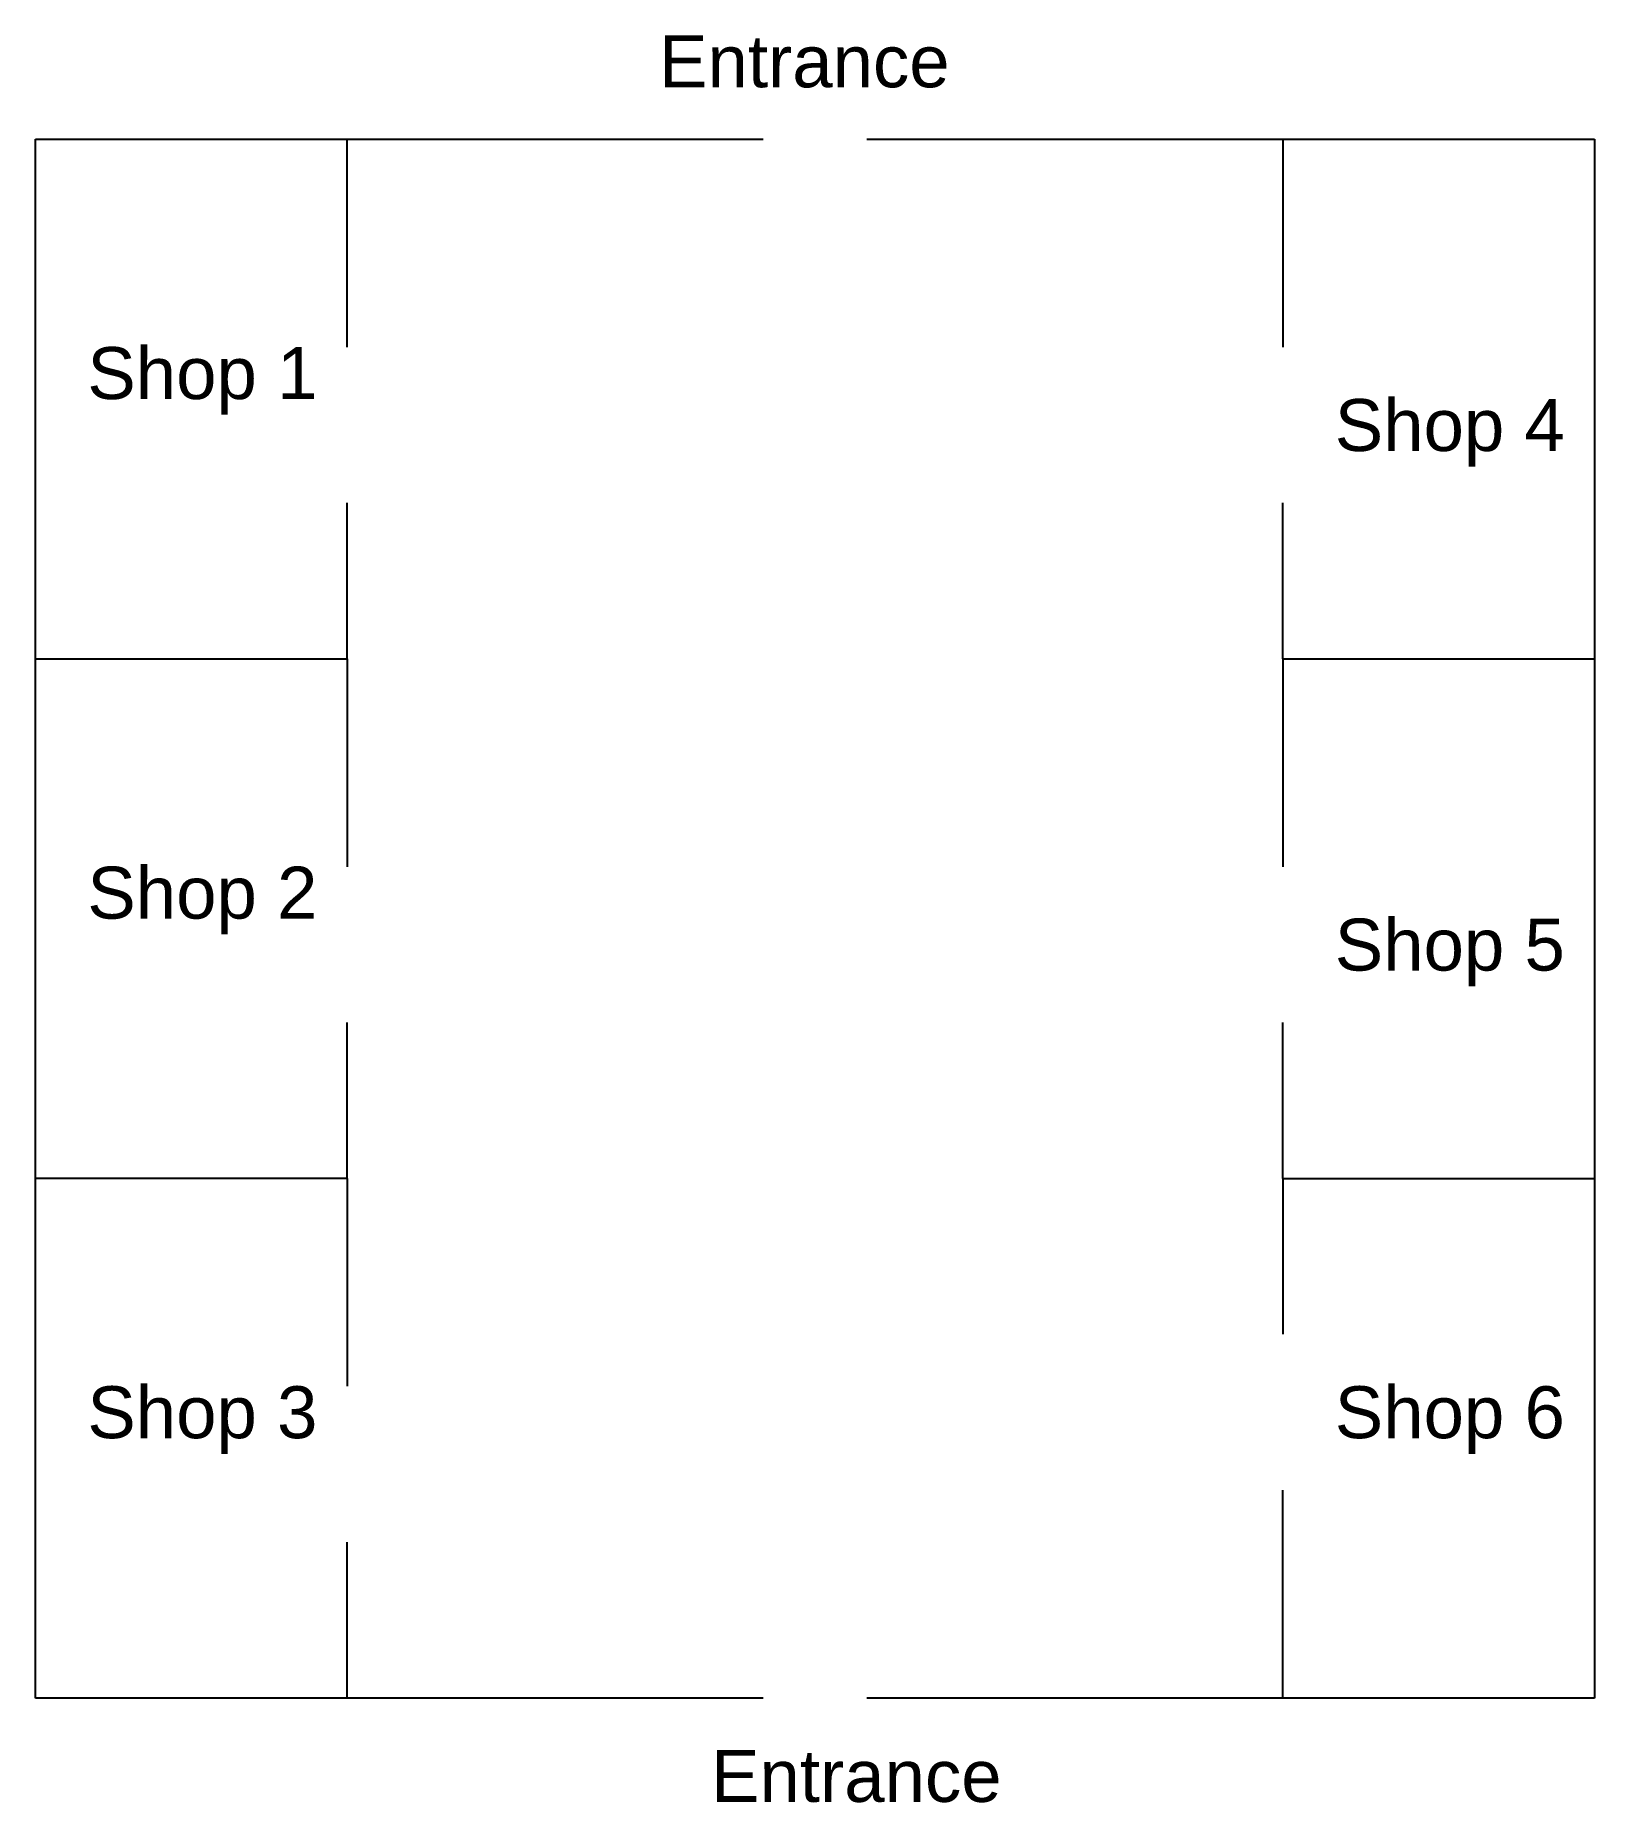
# Model space of a CAD drawing. Header units: millimetres. Extents: x 0 to 30, y -2 to 32.
import ezdxf

# ---------------------------------------------------------------- set-up
doc = ezdxf.new("R2010")
doc.units = ezdxf.units.MM
doc.layers.get('0').update_dxf_attribs({"lineweight": 25, "true_color": 0xffffff})
doc.styles.add('textstyle11', font='')
doc.styles.add('textstyle12', font='')
doc.styles.add('textstyle13', font='')
doc.styles.add('textstyle14', font='')
doc.styles.add('textstyle15', font='')
doc.styles.add('textstyle16', font='')
doc.styles.add('textstyle17', font='')
doc.styles.add('textstyle18', font='')
doc.styles.get('textstyle11').set_extended_font_data('Arial')
doc.styles.get('textstyle12').set_extended_font_data('Arial')
doc.styles.get('textstyle13').set_extended_font_data('Arial')
doc.styles.get('textstyle14').set_extended_font_data('Arial')
doc.styles.get('textstyle15').set_extended_font_data('Arial')
doc.styles.get('textstyle16').set_extended_font_data('Arial')
doc.styles.get('textstyle17').set_extended_font_data('Arial')
doc.styles.get('textstyle18').set_extended_font_data('Arial')

msp = doc.modelspace()

# ---------------------------------------------------------------- linework, layer by layer
for p, q in [((0, 0), (0, 30)), ((0, 30), (14, 30)), ((6, 26), (6, 30)), ((16, 30), (30, 30)), ((24, 30), (24, 26)), ((30, 30), (30, 0)), ((6, 20), (6, 23)), ((24, 20), (24, 23)), ((0, 20), (6, 20)), ((6, 20), (6, 16)), ((24, 20), (30, 20)), ((24, 20), (24, 16)), ((6, 10), (6, 13)), ((24, 10), (24, 13)), ((6, 10), (0, 10)), ((6, 10), (6, 6)), ((24, 10), (30, 10)), ((24, 10), (24, 7)), ((24, 0), (24, 4)), ((6, 0), (6, 3)), ((14, 0), (0, 0)), ((30, 0), (16, 0))]:
    msp.add_line(p, q)

# ---------------------------------------------------------------- texts
at = {"char_height": 1, "attachment_point": 1}
for s, insert, style in [('Entrance', (12, 32), 'textstyle17'), ('Shop 1', (1, 26), 'textstyle11'), ('Shop 4', (25, 25), 'textstyle16'), ('Shop 2', (1, 16), 'textstyle12'), ('Shop 5', (25, 15), 'textstyle15'), ('Shop 3', (1, 6), 'textstyle13'), ('Shop 6', (25, 6), 'textstyle14'), ('Entrance', (13, -1), 'textstyle18')]:
    msp.add_mtext(s, dxfattribs=dict(at, insert=insert, style=style))

doc.saveas('drawing.dxf')
